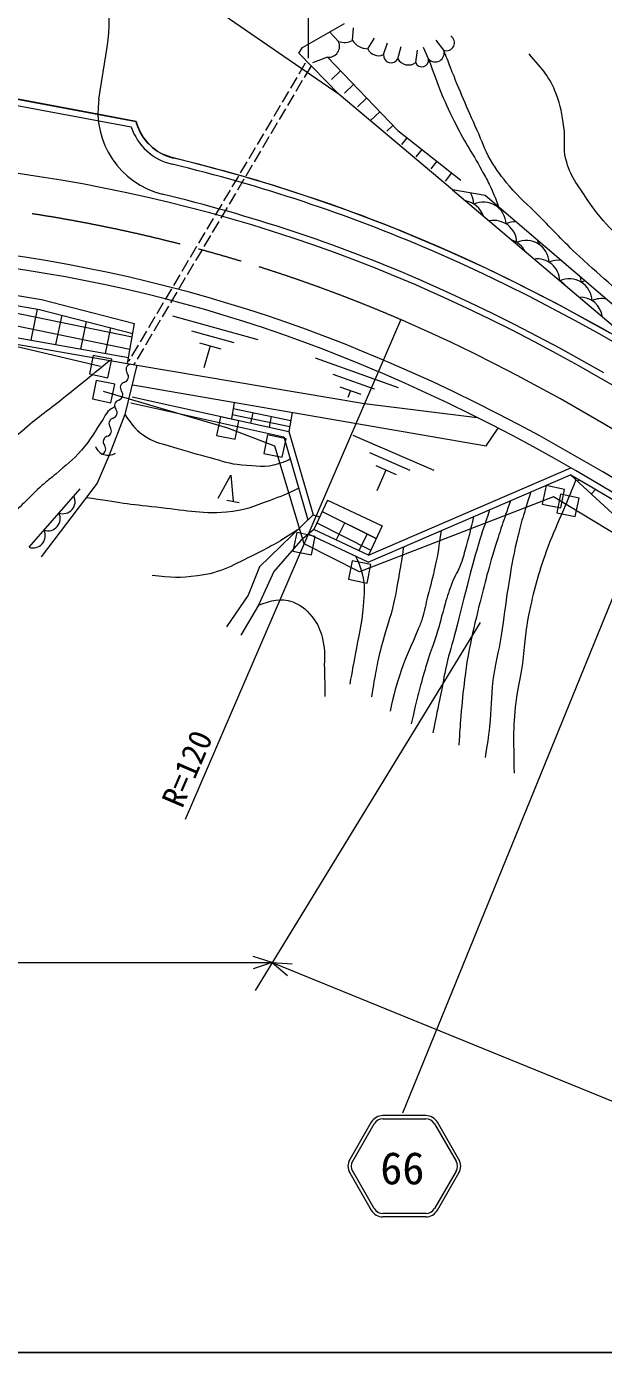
# Model space of a CAD drawing. Units: millimetres, scale not verified. Extents: x 40000 to 680000, y 20000 to 380000.
# Drawn here: x 400840 to 446591, y 205000 to 310212 of the extents above; entities that cross this region are included whole.
import ezdxf
from ezdxf.enums import TextEntityAlignment as Align

# ---------------------------------------------------------------- set-up
doc = ezdxf.new("R2010")
doc.units = ezdxf.units.MM
doc.header["$LTSCALE"] = 1000
doc.linetypes.add('CHAIN', pattern=[18.5, 12, -1.5, 3.5, -1.5])
for name, color, linetype, lineweight in [('M-BGD', 7, 'Continuous', 13), ('M-BMK', 2, 'CHAIN', 13), ('M-BMK-OTRS', 5, 'Continuous', 13), ('M-BMK-ROW', 30, 'Continuous', 13), ('M-STR-HTXT', 7, 'Continuous', 13), ('M-STR-STRC', 7, 'Continuous', 13), ('M-TTL-BAND', 7, 'Continuous', 25)]:
    doc.layers.add(name, color=color, linetype=linetype, lineweight=lineweight)
doc.styles.add('ＭＳ ゴシック', font='')
doc.styles.get('ＭＳ ゴシック').set_extended_font_data('MS Gothic')

msp = doc.modelspace()

# ---------------------------------------------------------------- linework, layer by layer
at = {"layer": 'M-BGD'}
for p, q in [((425631, 304822), (415157, 312001)), ((422715, 308545), (426053, 310440)), ((425569, 309032), (424884, 309760)), ((426699, 309109), (426772, 310106)), ((406572, 304453), (407228, 308569)), ((422443, 308098), (422715, 308545)), ((427904, 308452), (428439, 309298)), ((429146, 307984), (429476, 308928)), ((430284, 307658), (430551, 308622)), ((431700, 307355), (431833, 308346)), ((432719, 307636), (432330, 308557)), ((433934, 308325), (433330, 309122)), ((422944, 307293), (422434, 306432)), ((425631, 304822), (422443, 308098)), ((424697, 307781), (423528, 307341)), ((424697, 307781), (430280, 301956)), ((422281, 306174), (421771, 305314)), ((423374, 307038), (422864, 306178)), ((425735, 306698), (425013, 306006)), ((395926, 305238), (409528, 302678)), ((422711, 305919), (422201, 305059)), ((426773, 305615), (426051, 304924)), ((396207, 304677), (409138, 302243)), ((421618, 305056), (421108, 304196)), ((422048, 304801), (421539, 303941)), ((434623, 297261), (425631, 304822)), ((427811, 304533), (427089, 303841)), ((420955, 303938), (420446, 303078)), ((421386, 303683), (420876, 302823)), ((428848, 303450), (428127, 302758)), ((420293, 302819), (419783, 301959)), ((420723, 302565), (420213, 301704)), ((429886, 302367), (429418, 301918)), ((419630, 301701), (419120, 300841)), ((420060, 301446), (419550, 300586)), ((430280, 301956), (435282, 298011)), ((431011, 301379), (430588, 300843)), ((418967, 300583), (418457, 299723)), ((419397, 300328), (418887, 299468)), ((432189, 300450), (431723, 299859)), ((418304, 299465), (417794, 298604)), ((418734, 299210), (418224, 298349)), ((433367, 299522), (432895, 298923)), ((417641, 298346), (417131, 297486)), ((418071, 298091), (417561, 297231)), ((434545, 298593), (434026, 297936)), ((416978, 297228), (416468, 296368)), ((417408, 296973), (416898, 296113)), ((437221, 296795), (434623, 297261)), ((434623, 297261), (449879, 284308)), ((452892, 283377), (437221, 296795)), ((416315, 296110), (415805, 295249)), ((416745, 295855), (416236, 294994)), ((415652, 294991), (415143, 294131)), ((416083, 294736), (415573, 293876)), ((414990, 293873), (414480, 293013)), ((415420, 293618), (414910, 292758)), ((414327, 292755), (413817, 291895)), ((414757, 292500), (414247, 291640)), ((413664, 291636), (413154, 290776)), ((413001, 290518), (412491, 289658)), ((414094, 291382), (413584, 290521)), ((391752, 289460), (401870, 287770)), ((391864, 290252), (402036, 288553)), ((412338, 289400), (411828, 288540)), ((413431, 290263), (412921, 289403)), ((391717, 289206), (409216, 285583)), ((402036, 288553), (409404, 286647)), ((411675, 288282), (411165, 287421)), ((412768, 289145), (412258, 288285)), ((391577, 288214), (409041, 284598)), ((401202, 285319), (401715, 287796)), ((401870, 287770), (409264, 285857)), ((403172, 284971), (403656, 287308)), ((412105, 288027), (411595, 287166)), ((412427, 287259), (419170, 285381)), ((391413, 287050), (408927, 283953)), ((391449, 286535), (409585, 283329)), ((405142, 284622), (405595, 286806)), ((407113, 284274), (407533, 286305)), ((408840, 283461), (409404, 286647)), ((411012, 287163), (410502, 286303)), ((411442, 286908), (410933, 286048)), ((410350, 286045), (409840, 285185)), ((410780, 285790), (410270, 284930)), ((413911, 286067), (417283, 285128)), ((409687, 284927), (409177, 284066)), ((410117, 284672), (409607, 283811)), ((414553, 285110), (416239, 284640)), ((415396, 284875), (414913, 283142)), ((409585, 283329), (408623, 279423)), ((409024, 283808), (408927, 283644)), ((409454, 283553), (409357, 283390)), ((409585, 283329), (427651, 280290)), ((423734, 283930), (430322, 281564)), ((425127, 282633), (428421, 281450)), ((409280, 281778), (437291, 276940)), ((425697, 281631), (427344, 281040)), ((426521, 281335), (426324, 280788)), ((409105, 280349), (421241, 277646)), ((409213, 280837), (421638, 278070)), ((417314, 280391), (417088, 279083)), ((417227, 279890), (421790, 278952)), ((427651, 280290), (436571, 279196)), ((408623, 279423), (407403, 276199)), ((417149, 279435), (421710, 278487)), ((418782, 279570), (418611, 278744)), ((420252, 279268), (420075, 278418)), ((421902, 279598), (421638, 278070)), ((421638, 278070), (423558, 271474)), ((426723, 277783), (433152, 275013)), ((437291, 276940), (438251, 278337)), ((421241, 277646), (423152, 271078)), ((407403, 276199), (406449, 273969)), ((428034, 276402), (431248, 275017)), ((416046, 272780), (417039, 274617)), ((417039, 274617), (417221, 272537)), ((427942, 267709), (443967, 274636)), ((427951, 268257), (443998, 275194)), ((428541, 275367), (430148, 274675)), ((429344, 275021), (428632, 273369)), ((443967, 274636), (448650, 270338)), ((448650, 270338), (443967, 274636)), ((406449, 273969), (402009, 268124)), ((444518, 274131), (444629, 274252)), ((401043, 268889), (405094, 273535)), ((416732, 272638), (417711, 272436)), ((424708, 272628), (423612, 270297)), ((424708, 272628), (429047, 270588)), ((445623, 273117), (445955, 273479)), ((423558, 271474), (419327, 267345)), ((423558, 271474), (424083, 271300)), ((424286, 271731), (428581, 269598)), ((424286, 271731), (428571, 269576)), ((423860, 270825), (428145, 268671)), ((425385, 269464), (426077, 270841)), ((429047, 270588), (427951, 268257)), ((422596, 269434), (420460, 266978)), ((423612, 270297), (422596, 269434)), ((427942, 267709), (423194, 269941)), ((427951, 268257), (423612, 270297)), ((427195, 268613), (427869, 269952)), ((419327, 267345), (418405, 265093)), ((420460, 266978), (419237, 264310)), ((418405, 265093), (416687, 262575)), ((419237, 264310), (417840, 261906))]:
    msp.add_line(p, q, dxfattribs=at)
for points in [[(448123, 285330), (446352, 286334), (444566, 287319), (442764, 288282), (440946, 289224), (439112, 290142), (437261, 291036), (435394, 291903), (433528, 292734), (433110, 292916)], [(447874, 284897), (446108, 285898), (444327, 286879), (442531, 287840), (440719, 288778), (438891, 289694), (437047, 290584), (435187, 291448), (433327, 292276), (432911, 292457)], [(446628, 282729), (444888, 283715), (443134, 284682), (441366, 285628), (439585, 286551), (437788, 287450), (435977, 288324), (434151, 289172), (432321, 289988), (431916, 290163)], [(447678, 273029), (446033, 274012), (444379, 274977), (442718, 275923), (441049, 276848), (439371, 277752), (437684, 278633), (435989, 279491), (434284, 280324), (432571, 281131), (430848, 281910), (429102, 282668), (428731, 282825)], [(475595, 253439), (471485, 256376), (469893, 257512), (468302, 258644), (466711, 259772), (465120, 260894), (463527, 262010), (461933, 263119), (460337, 264219), (458738, 265310), (457135, 266391), (455528, 267460), (453917, 268517), (452300, 269561), (450678, 270591), (449050, 271605), (447416, 272603), (445774, 273584), (444126, 274546), (443967, 274636)]]:
    msp.add_lwpolyline(points, dxfattribs=at)
for centre, radius, start, end in [((393896, 310693), 13500, 350.94797, 67.34762), ((434141, 308925), 635, 250.9599, 57.51269), ((424802, 308637), 862, 263.01284, 27.21603), ((426044, 310391), 1440, 250.73148, 297.08125), ((427853, 309792), 1341, 210.64541, 272.18867), ((428754, 308826), 929, 203.75506, 294.92353), ((433249, 308117), 716, 222.20488, 16.89862), ((429747, 307934), 604, 175.21975, 332.84888), ((431122, 308113), 953, 208.4704, 307.35366), ((432197, 307540), 531, 200.4275, 10.38851), ((413279, 303468), 6779, 171.61822, 255.67795), ((413447, 303710), 4552, 198.79611, 256.62776), ((413447, 303710), 4052, 194.74652, 256.62776), ((383032, 176750), 126000, 66.68705, 76.53259), ((383032, 176750), 126500, 66.68705, 76.52487), ((383032, 176750), 123500, 66.68705, 76.62618), ((434508, 296060), 1806, 2.15886, 31.56038), ((435364, 294591), 1806, 19.12206, 80.20979), ((437061, 294484), 1806, 2.15886, 114.4488), ((436205, 295953), 1806, 2.15886, 5.49218), ((438757, 294377), 1806, 111.79212, 114.4488), ((437916, 293015), 1806, 2.15886, 101.94683), ((439613, 292908), 1806, 88.77562, 114.4488), ((438772, 291546), 1806, 27.32656, 72.00529), ((440469, 291439), 1806, 2.15886, 114.4488), ((439613, 292908), 1806, 2.15886, 10.07968), ((442166, 291332), 1806, 108.29418, 114.4488), ((383032, 176750), 115500, 66.68705, 92.4699), ((441325, 289970), 1806, 2.15886, 97.173), ((443022, 289863), 1806, 83.68703, 114.4488), ((443877, 288394), 1806, 2.15886, 114.4488), ((442181, 288501), 1806, 41.02802, 58.30383), ((443022, 289863), 1806, 2.15886, 15.16827), ((445574, 288287), 1806, 104.66199, 114.4488), ((444733, 286925), 1806, 7.32989, 92.00196), ((446430, 286818), 1806, 77.8232, 114.4488), ((409180, 282990), 452, 106.32956, 218.61951), ((408728, 281560), 452, 106.32956, 218.61951), ((408474, 282426), 452, 286.32956, 38.61951), ((408023, 280996), 452, 286.32956, 38.61951), ((408277, 280129), 452, 106.32956, 218.61951), ((407825, 278699), 452, 106.32956, 218.61951), ((407571, 279566), 452, 286.32956, 38.61951), ((407119, 278135), 452, 286.32956, 38.61951), ((407298, 277252), 1059, 200.72402, 303.60142), ((406668, 276705), 452, 286.32956, 38.61951), ((407373, 277268), 452, 106.32956, 218.61951), ((403718, 272527), 975, 251.53468, 26.29495), ((402535, 271170), 975, 251.53468, 26.29495), ((401352, 269814), 975, 251.53468, 26.29495)]:
    msp.add_arc(centre, radius, start, end, dxfattribs=at)
for points, knots in [([(453604, 284542), (451815, 285912), (451344, 286288), (449925, 287444), (447822, 289157), (446656, 290135), (444668, 291980), (443349, 293206), (442678, 293963), (441410, 295241), (440521, 296138), (439947, 296571), (439139, 297543), (438496, 298317), (438146, 298767), (437632, 299633), (437124, 300491), (436988, 301049), (436586, 301962), (435730, 303904), (435235, 304986), (434460, 306962), (434251, 307493), (434181, 307665), (433934, 308325)], [0, 0, 0, 0, 1, 1, 1, 2, 2, 2, 3, 3, 3, 4, 4, 4, 5, 5, 5, 6, 6, 6, 7, 7, 7, 8, 8, 8, 8]), ([(432719, 307636), (433574, 305305), (433816, 304598), (434731, 302745), (435516, 301154), (436100, 300339), (436954, 298783), (437187, 298360), (437324, 298126), (437537, 297693), (437897, 296959), (437982, 296680), (438320, 295753)], [0, 0, 0, 0, 1, 1, 1, 2, 2, 2, 3, 3, 3, 4, 4, 4, 4]), ([(457464, 283611), (453618, 287467), (452568, 288470), (449579, 291725), (447889, 293564), (446677, 294396), (445312, 296487), (444536, 297676), (443952, 298319), (443606, 299696), (443364, 300655), (443596, 301245), (443455, 302224), (443303, 303271), (443220, 303875), (442844, 304864), (442312, 306264), (441788, 306766), (440692, 308037)], [0, 0, 0, 0, 1, 1, 1, 2, 2, 2, 3, 3, 3, 4, 4, 4, 5, 5, 5, 6, 6, 6, 6]), ([(386588, 281716), (386701, 281079), (386722, 280874), (386757, 280329), (386816, 279441), (386684, 278943), (386645, 278054), (386622, 277520), (386529, 277217), (386592, 276686), (386635, 276326), (386642, 276066), (386899, 275810), (387140, 275571), (387367, 275558), (387683, 275432), (388966, 274922), (389722, 274732), (391056, 274375), (392622, 273956), (393510, 273181), (395106, 273465), (395376, 273513), (395513, 273612), (395743, 273764), (396144, 274029), (396309, 274256), (396665, 274579), (398178, 275946), (398961, 276783), (400490, 278133), (401682, 279185), (402434, 279675), (403674, 280671), (405144, 281851), (405604, 282228), (407423, 283711)], [0, 0, 0, 0, 1, 1, 1, 2, 2, 2, 3, 3, 3, 4, 4, 4, 5, 5, 5, 6, 6, 6, 7, 7, 7, 8, 8, 8, 9, 9, 9, 10, 10, 10, 11, 11, 11, 12, 12, 12, 12]), ([(407878, 280058), (407603, 279913), (407485, 279852), (407291, 279652), (407099, 279455), (407059, 279290), (406905, 279062), (406251, 278087), (405957, 277484), (405196, 276590), (404493, 275763), (403966, 275425), (403153, 274705), (402746, 274343), (402490, 274172), (402083, 273810), (401040, 272884), (400582, 272214), (399452, 271398), (398796, 270923), (398544, 270750), (397711, 270274)], [0, 0, 0, 0, 1, 1, 1, 2, 2, 2, 3, 3, 3, 4, 4, 4, 5, 5, 5, 6, 6, 6, 7, 7, 7, 7]), ([(408623, 279423), (409267, 278541), (409547, 278108), (410400, 277595), (411121, 277161), (411626, 277120), (412428, 276864), (413583, 276495), (414235, 276303), (415411, 276007), (416379, 275763), (416907, 275499), (417904, 275443), (419055, 275378), (419760, 275179), (420854, 275542), (421212, 275661), (421375, 275706), (421746, 275910)], [0, 0, 0, 0, 1, 1, 1, 2, 2, 2, 3, 3, 3, 4, 4, 4, 5, 5, 5, 6, 6, 6, 6]), ([(422427, 273571), (421387, 273074), (421061, 272939), (420157, 272607), (418842, 272124), (418091, 271780), (416695, 271672), (414525, 271503), (413302, 271843), (411137, 272068), (408959, 272294), (408228, 272409), (405581, 272827)], [0, 0, 0, 0, 1, 1, 1, 2, 2, 2, 3, 3, 3, 4, 4, 4, 4]), ([(444407, 274233), (443849, 272898), (443709, 272563), (443263, 271491), (442788, 270349), (442449, 269737), (442051, 268565), (441389, 266619), (441059, 265506), (440652, 263491), (440330, 261898), (440360, 260971), (440121, 259363), (439983, 258439), (439837, 257932), (439705, 257007), (439370, 254675), (439468, 253795), (439498, 250979)], [0, 0, 0, 0, 1, 1, 1, 2, 2, 2, 3, 3, 3, 4, 4, 4, 5, 5, 5, 6, 6, 6, 6]), ([(439221, 272585), (438609, 270851), (438452, 270375), (438010, 268942), (437401, 266970), (437124, 265845), (436630, 263840), (436291, 262464), (436108, 261690), (435854, 260295), (435721, 259566), (435667, 259154), (435580, 258419), (435446, 257289), (435378, 256655), (435285, 255521), (435210, 254609), (435190, 254312), (435125, 253184)], [0, 0, 0, 0, 1, 1, 1, 2, 2, 2, 3, 3, 3, 4, 4, 4, 5, 5, 5, 6, 6, 6, 6]), ([(440831, 273280), (440248, 271461), (440076, 270937), (439717, 269402), (439382, 267970), (439259, 267153), (439023, 265702), (438781, 264221), (438729, 263379), (438487, 261898), (438258, 260501), (437992, 259741), (437821, 258336), (437648, 256912), (437723, 256098), (437557, 254674), (437444, 253710), (437401, 253384), (437209, 252213)], [0, 0, 0, 0, 1, 1, 1, 2, 2, 2, 3, 3, 3, 4, 4, 4, 5, 5, 5, 6, 6, 6, 6]), ([(437562, 271867), (437117, 270559), (437000, 270206), (436676, 269130), (436290, 267847), (436116, 267117), (435776, 265821), (435406, 264411), (435228, 263613), (434859, 262203), (434585, 261156), (434384, 260581), (434137, 259527), (433923, 258611), (433857, 258086), (433672, 257163), (433437, 255991), (433358, 255622), (433052, 254167)], [0, 0, 0, 0, 1, 1, 1, 2, 2, 2, 3, 3, 3, 4, 4, 4, 5, 5, 5, 6, 6, 6, 6]), ([(436297, 271321), (436024, 270191), (435958, 269888), (435700, 268981), (435544, 268433), (435481, 268117), (435283, 267583), (435061, 266983), (434833, 266691), (434592, 266098), (434329, 265448), (434235, 265064), (434032, 264394), (433737, 263416), (433634, 262850), (433331, 261874), (433103, 261141), (432923, 260748), (432691, 260016), (432527, 259499), (432445, 259206), (432296, 258685), (431873, 257213), (431777, 256716), (431346, 254880)], [0, 0, 0, 0, 1, 1, 1, 2, 2, 2, 3, 3, 3, 4, 4, 4, 5, 5, 5, 6, 6, 6, 7, 7, 7, 8, 8, 8, 8]), ([(422321, 270267), (420832, 269302), (420347, 269016), (419007, 268355), (417279, 267503), (416302, 266864), (414391, 266617), (412996, 266437), (412353, 266459), (410791, 266662)], [0, 0, 0, 0, 1, 1, 1, 2, 2, 2, 3, 3, 3, 3]), ([(433709, 270202), (433527, 268871), (433480, 268492), (433252, 267412), (433051, 266460), (432882, 265939), (432648, 264995), (432479, 264313), (432425, 263920), (432222, 263247), (432113, 262886), (432015, 262696), (431876, 262345), (431375, 261076), (430986, 260406), (430548, 259114), (430131, 257879), (430021, 257422), (429667, 255896)], [0, 0, 0, 0, 1, 1, 1, 2, 2, 2, 3, 3, 3, 4, 4, 4, 5, 5, 5, 6, 6, 6, 6]), ([(430746, 268921), (430584, 267897), (430539, 267631), (430393, 266806), (430201, 265725), (430124, 265112), (429859, 264047), (429559, 262842), (429278, 262198), (428974, 260994), (428588, 259462), (428509, 258919), (428189, 257026)], [0, 0, 0, 0, 1, 1, 1, 2, 2, 2, 3, 3, 3, 4, 4, 4, 4]), ([(426926, 268186), (427231, 267593), (427317, 267345), (427468, 266774), (427723, 265813), (427603, 265221), (427534, 264228), (427428, 262706), (427165, 261876), (426898, 260373), (426735, 259460), (426683, 259169), (426468, 258038)], [0, 0, 0, 0, 1, 1, 1, 2, 2, 2, 3, 3, 3, 4, 4, 4, 4]), ([(419237, 264310), (420260, 264644), (420960, 264934), (421952, 264549), (422749, 264240), (423129, 263843), (423640, 263158), (424059, 262596), (424174, 262186), (424339, 261505), (424546, 260652), (424430, 260139), (424459, 259262), (424487, 258397), (424486, 258113), (424485, 257047)], [0, 0, 0, 0, 1, 1, 1, 2, 2, 2, 3, 3, 3, 4, 4, 4, 5, 5, 5, 5])]:
    msp.add_open_spline(points, degree=3, knots=knots, dxfattribs=at)
at = {"layer": 'M-BMK'}
msp.add_lwpolyline([(448261, 277704), (446578, 278708), (444885, 279694), (443180, 280660), (441464, 281606), (439736, 282530), (437996, 283432), (436244, 284309), (434479, 285161), (432702, 285986), (430912, 286784), (430523, 286953)], dxfattribs=at)
msp.add_arc((383032, 176750), 120000, 66.68705, 92.4699, dxfattribs=at)
at = {"layer": 'M-BMK-OTRS'}
msp.add_lwpolyline([(447131, 285892), (443217, 288040), (439753, 289821), (437261, 291036), (433993, 292527), (429864, 294262), (426168, 295668), (423416, 296631), (421415, 297286), (419911, 297755), (418901, 298058), (417976, 298328), (417065, 298586), (415569, 298994), (414039, 299391), (412777, 299703), (412273, 299832), (411581, 300113), (411207, 300333), (410971, 300502), (410698, 300733), (410468, 300963), (410263, 301203), (410088, 301444), (409855, 301834), (409664, 302257), (409564, 302552), (409528, 302678), (406504, 303247), (398915, 304676)], dxfattribs=at)
at = {"layer": 'M-BMK-ROW'}
for p, q in [((406709, 283223), (399752, 284887)), ((406127, 284110), (405822, 282641)), ((407595, 283806), (406127, 284110)), ((407291, 282337), (407595, 283806)), ((405822, 282641), (407291, 282337)), ((406367, 282127), (406063, 280658)), ((407836, 281823), (406367, 282127)), ((416801, 278347), (406950, 281240)), ((407532, 280354), (407836, 281823)), ((406063, 280658), (407532, 280354)), ((416218, 279233), (415914, 277764)), ((417687, 278929), (416218, 279233)), ((417383, 277460), (417687, 278929)), ((415914, 277764), (417383, 277460)), ((420535, 276922), (416801, 278347)), ((419952, 277808), (419648, 276339)), ((421421, 277504), (419952, 277808)), ((422851, 269172), (420535, 276922)), ((421117, 276035), (421421, 277504)), ((419648, 276339), (421117, 276035)), ((442037, 273783), (441733, 272315)), ((443506, 273479), (442037, 273783)), ((442620, 272897), (427257, 266936)), ((443776, 272211), (442620, 272897)), ((443193, 273097), (442889, 271628)), ((444662, 272793), (443193, 273097)), ((443202, 272010), (443506, 273479)), ((444358, 271324), (444662, 272793)), ((441733, 272315), (443202, 272010)), ((442889, 271628), (444358, 271324)), ((452470, 266933), (443776, 272211)), ((422268, 270059), (421964, 268590)), ((423737, 269754), (422268, 270059)), ((423433, 268286), (423737, 269754)), ((421964, 268590), (423433, 268286)), ((427257, 266936), (422851, 269172)), ((426675, 267822), (426371, 266353)), ((428144, 267518), (426675, 267822)), ((427840, 266049), (428144, 267518)), ((426371, 266353), (427840, 266049))]:
    msp.add_line(p, q, dxfattribs=at)
at = {"layer": 'M-STR-HTXT'}
for p, q in [((430523, 286953), (413429, 247285)), ((436814, 262920), (418982, 233714)), ((329347, 235932), (420322, 235932)), ((420322, 235932), (418822, 236432)), ((420322, 235932), (418822, 235432)), ((420322, 235932), (486236, 209038)), ((420322, 235932), (421522, 234902)), ((420322, 235932), (421900, 235828))]:
    msp.add_line(p, q, dxfattribs=at)
msp.add_lwpolyline([(423202, 307708), (423202, 325349), (451392, 325349)], dxfattribs=at)
at = {"layer": 'M-STR-STRC'}
for p, q in [((449927, 271326), (430661, 223977)), ((428172, 223264), (426471, 220318)), ((426703, 220184), (428404, 223130)), ((432502, 223800), (429100, 223800)), ((429100, 223532), (432502, 223532)), ((433198, 223130), (434899, 220184)), ((435131, 220318), (433430, 223264)), ((426471, 219247), (428172, 216301)), ((428404, 216434), (426703, 219381)), ((434899, 219381), (433198, 216434)), ((433430, 216301), (435131, 219247)), ((432502, 216033), (429100, 216033)), ((432502, 215765), (429100, 215765))]:
    msp.add_line(p, q, dxfattribs=at)
for points in [[(448102, 281293), (446379, 282295), (444644, 283279), (442896, 284243), (441134, 285185), (439358, 286105), (437568, 287001), (435763, 287872), (433944, 288717), (432120, 289530), (431717, 289705)], [(448204, 273880), (446549, 274868), (444887, 275839), (443216, 276790), (441537, 277721), (439848, 278631), (438150, 279518), (436443, 280382), (434726, 281221), (432999, 282034), (431262, 282821), (429505, 283583), (429130, 283742)]]:
    msp.add_lwpolyline(points, dxfattribs=at)
for centre, radius, start, end in [((383032, 176750), 123000, 66.68705, 92.4699), ((383032, 176750), 116500, 66.68705, 92.4699), ((429100, 222728), 1071, 90, 150), ((429100, 222728), 804, 90, 149.99999), ((432502, 222728), 1071, 30, 90), ((432502, 222728), 804, 30, 90), ((427399, 219782), 1071, 150, 210), ((427399, 219782), 804, 150, 210), ((434203, 219782), 804, 330, 30.00002), ((434203, 219782), 1071, 330, 30), ((429100, 216836), 1071, 210, 270), ((429100, 216836), 804, 210, 270), ((432502, 216836), 804, 270, 330), ((432502, 216836), 1071, 270, 330)]:
    msp.add_arc(centre, radius, start, end, dxfattribs=at)
at = {"layer": 'M-TTL-BAND'}
msp.add_line((40000, 205000), (579000, 205000), dxfattribs=at)

# ---------------------------------------------------------------- texts
at = {"layer": 'M-STR-HTXT', "style": 'ＭＳ ゴシック'}
msp.add_text('R=120', height=1833, rotation=66.687, dxfattribs=at).set_placement((413687, 247885), align=Align.BOTTOM_LEFT)
at = {"layer": 'M-STR-STRC', "style": 'ＭＳ ゴシック'}
msp.add_text('66', height=2566, dxfattribs=at).set_placement((430643, 219625), align=Align.MIDDLE_CENTER)

doc.saveas('drawing.dxf')
